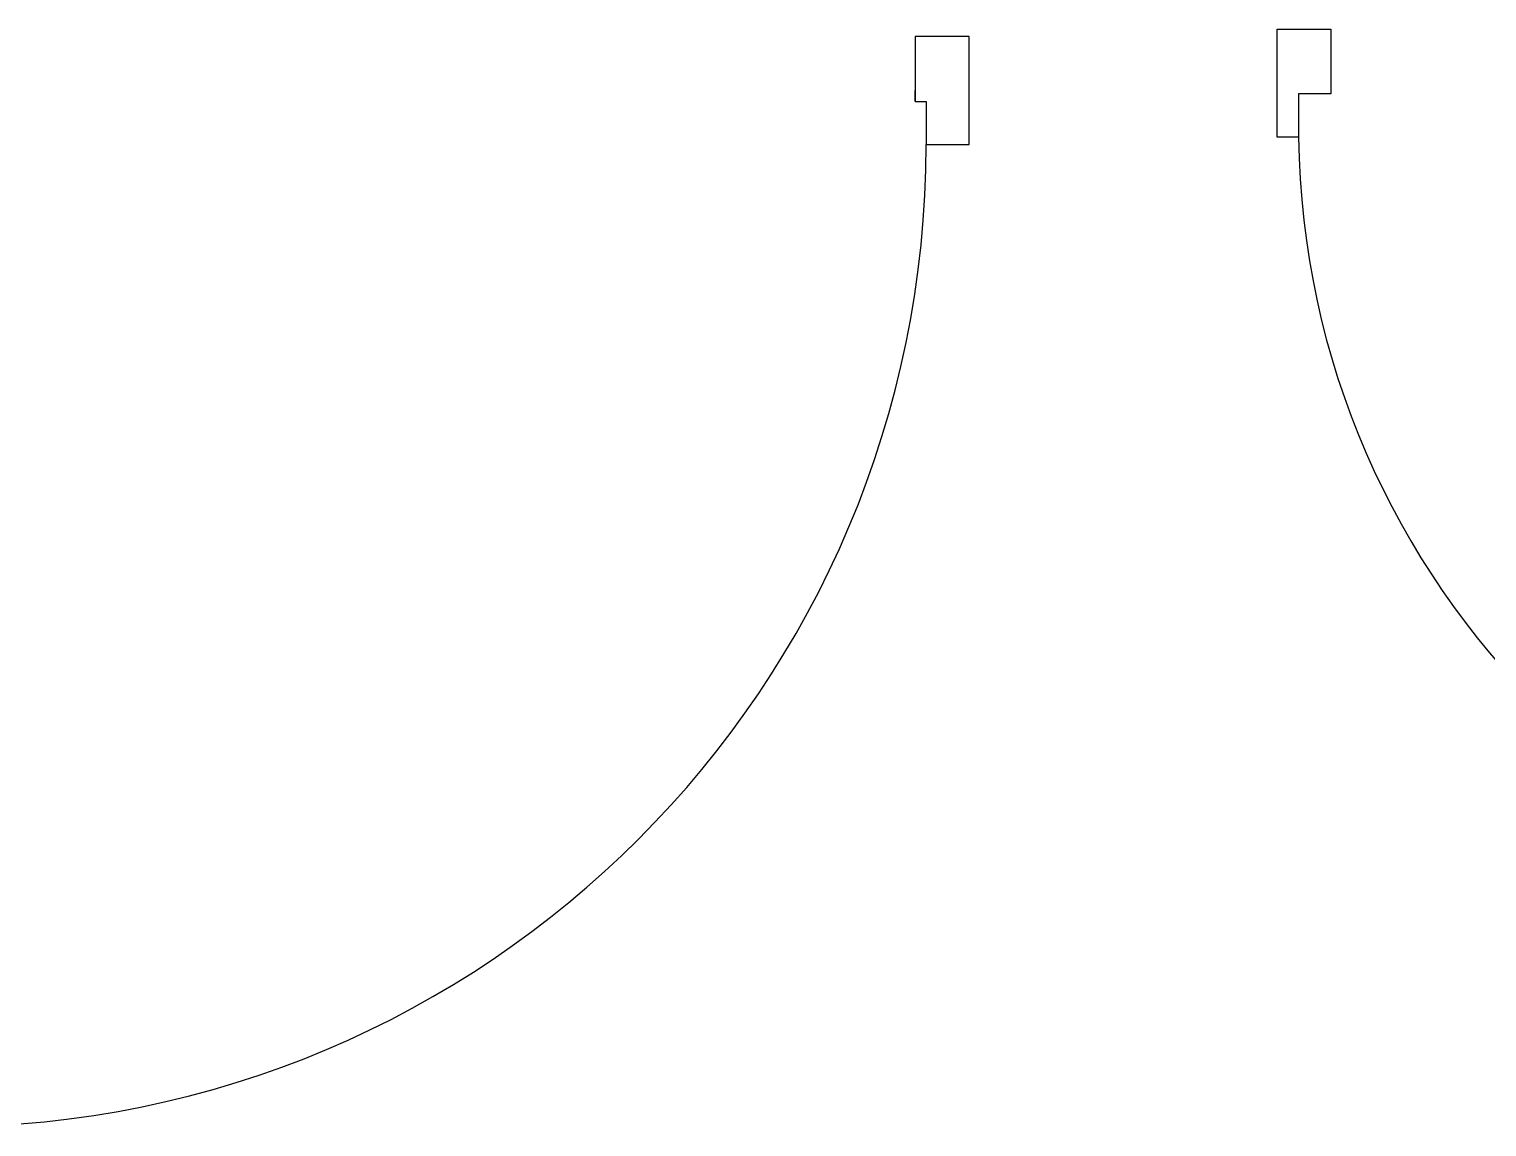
# Model space of a CAD drawing. Header units: inches. Extents: x -12530 to 36157, y 78659 to 110077.
# Drawn here: x 7420 to 8771, y 86023 to 87040 of the extents above; entities that cross this region are included whole.
import ezdxf

# ---------------------------------------------------------------- set-up
doc = ezdxf.new("R2010")
doc.units = ezdxf.units.IN
doc.header["$MEASUREMENT"] = 0
doc.layers.add('freecads.com', color=7, linetype='Continuous')

msp = doc.modelspace()

# ---------------------------------------------------------------- linework, layer by layer
at = {"layer": 'freecads.com'}
for p, q in [((8291.3, 87033.2), (8241.3, 87033.2)), ((8241.3, 87033.2), (8241.3, 86973.2)), ((8291.3, 86933.2), (8291.3, 87033.2)), ((8576.5, 87040.1), (8626.5, 87040.1)), ((8576.5, 86940.1), (8576.5, 87040.1)), ((8626.5, 87040.1), (8626.5, 86980.1)), ((8241.3, 86983.2), (8241.3, 86973.2)), ((8241.3, 86973.2), (8241.3, 86983.2)), ((8626.5, 86980.1), (8596.5, 86980.1)), ((8596.5, 86980.1), (8596.5, 86940.1)), ((8241.3, 86973.2), (8251.3, 86973.2)), ((8251.3, 86973.2), (8251.3, 86933.2)), ((8596.5, 86940.1), (8576.5, 86940.1)), ((8251.3, 86933.2), (8291.3, 86933.2))]:
    msp.add_line(p, q, dxfattribs=at)
for centre, radius, start, end in [((9356.5, 86950.1), 760.1, 180.7589, 270), ((7341.3, 86933.2), 910, 270, 0)]:
    msp.add_arc(centre, radius, start, end, dxfattribs=at)

doc.saveas('drawing.dxf')
